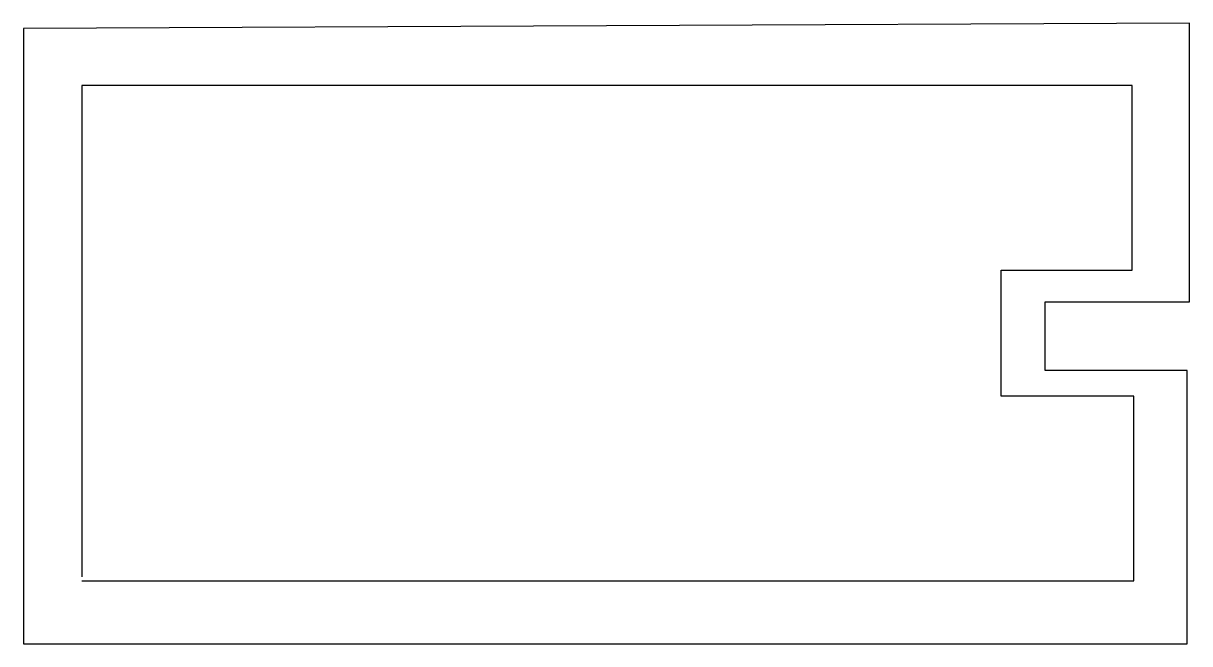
# Model space of a CAD drawing. Header units: millimetres. Extents: x 1257 to 5999, y 236 to 2759.
import ezdxf

# ---------------------------------------------------------------- set-up
doc = ezdxf.new("R2010")
doc.units = ezdxf.units.MM

msp = doc.modelspace()

# ---------------------------------------------------------------- linework, layer by layer
for p, q in [((5999.4, 2758.9), (1256.9, 2737.4)), ((5999.4, 1626.8), (5999.4, 2758.9)), ((1256.9, 2737.4), (1256.9, 235.8)), ((1494.4, 2506.1), (1494.4, 507.6)), ((5766.1, 2506.1), (1494.4, 2506.1)), ((1494.4, 2506.1), (1494.4, 2506.1)), ((5766.1, 1755), (5766.1, 2506.1)), ((5233, 1242.2), (5233, 1755)), ((5233, 1755), (5766.1, 1755)), ((5411.3, 1346.4), (5411.3, 1626.8)), ((5411.3, 1626.8), (5999.4, 1626.8)), ((5988.7, 1346.4), (5411.3, 1346.4)), ((5988.7, 235.8), (5988.7, 1346.4)), ((5772.7, 1242.2), (5233, 1242.2)), ((5772.7, 491), (5772.7, 1242.2)), ((1494.4, 491), (5772.7, 491)), ((1256.9, 235.8), (5988.7, 235.8))]:
    msp.add_line(p, q)

doc.saveas('drawing.dxf')
